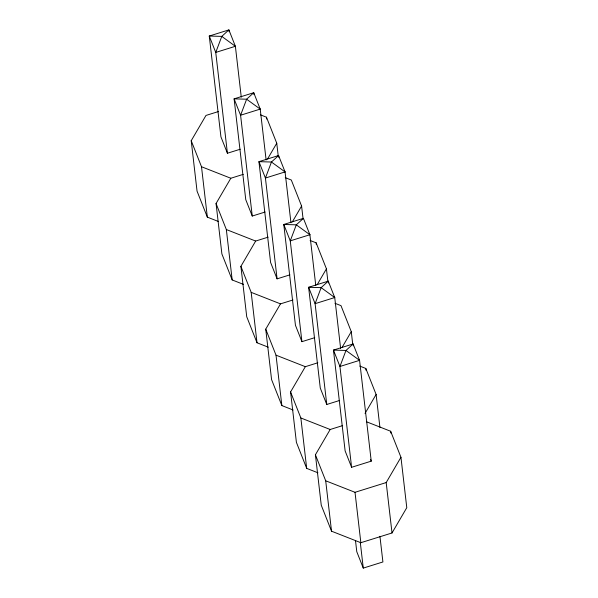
<?xml version="1.0" encoding="UTF-8"?>
<svg xmlns="http://www.w3.org/2000/svg" width="598" height="598" viewBox="0 0 598 598"><rect width="100%" height="100%" fill="white"/><g stroke="black" fill="none" stroke-linecap="round" stroke-linejoin="round"><path stroke-width="0.9" d="M218.547 221.537L207.342 217.141L197.048 191.121L191.218 140.717L205.981 115.436L218.449 111.542M243.386 284.349L232.181 279.946L221.888 253.933L216.057 203.529L230.821 178.249L243.289 174.347M267.53 159.023L276.754 143.221L266.469 117.208L260.429 114.838M268.225 347.161L257.013 342.759L246.727 316.746L240.897 266.342L255.66 241.054L268.128 237.159M292.37 221.836L301.594 206.033L291.308 180.02L285.268 177.651M293.065 409.974L281.852 405.571L271.567 379.558L265.736 329.154L280.499 303.866L292.968 299.972M317.209 284.648L326.433 268.846L316.148 242.833L310.108 240.463M317.904 472.786L306.692 468.384L296.406 442.37L290.576 391.967L305.339 366.679L317.807 362.784M342.041 347.46L351.273 331.658L340.987 305.645L334.947 303.276M366.522 421.784L390.658 431.263L400.952 457.283L406.782 507.687L392.019 532.968L360.848 542.707L331.531 531.196L321.246 505.175L315.415 454.779L330.178 429.491L342.647 425.597M365.034 413.435L376.112 394.471L365.819 368.458L359.787 366.081M392.019 532.968L386.188 482.564L400.952 457.283M315.781 285.59L309.899 234.73L303.418 218.337L296.302 224.833L290.262 240.859L301.923 341.667L314.735 337.668M241.271 97.16L235.38 46.293L228.899 29.9L209.263 36.037L220.931 136.845L227.412 153.238L240.217 149.231M266.11 159.972L260.22 109.105L253.739 92.712L234.102 98.849L245.763 199.657L252.251 216.042L265.056 212.043M303.418 218.337L283.781 224.467L295.442 325.275L301.923 341.667M290.949 222.777L285.059 171.918L278.578 155.525L258.941 161.662L270.602 262.47L277.091 278.855L289.895 274.856M340.621 348.402L334.738 297.535L328.257 281.15L308.62 287.279L320.281 388.087L326.762 404.48L339.574 400.481M351.602 467.292L371.238 461.155L359.577 360.347L353.097 343.962L333.46 350.092L345.121 450.899L351.602 467.292L339.941 366.484L333.46 350.092L345.98 350.458L359.577 360.347L339.941 366.484L345.98 350.458L353.097 343.962L353.306 345.808M315.415 454.779L325.701 480.792L355.018 492.304L386.188 482.564M355.511 540.712L356.782 551.707L363.27 568.1L382.907 561.963L379.932 536.301M191.218 140.717L201.504 166.737L230.821 178.249M216.057 203.529L226.343 229.542L255.66 241.054M240.897 266.342L251.182 292.355L280.499 303.866M265.736 329.154L276.022 355.167L305.339 366.679M290.576 391.967L300.861 417.98L330.178 429.491M370.558 459.428L371.238 461.155M390.658 431.263L390.875 433.101M376.112 394.471L379.932 427.465M365.819 368.458L366.036 370.289M351.273 331.658L352.76 344.493M355.018 492.304L360.848 542.707M360.295 542.438L363.27 568.1M328.466 282.996L328.257 281.15L321.141 287.645L315.101 303.672L326.762 404.48M326.433 268.846L327.921 281.68M316.148 242.833L316.357 244.664M301.594 206.033L303.081 218.868M325.701 480.792L331.531 531.196M278.795 157.371L278.578 155.525L271.462 162.021L265.422 178.047L277.091 278.855M276.754 143.221L278.242 156.056M266.469 117.208L266.678 119.039M300.861 417.98L306.692 468.384M253.956 94.559L253.739 92.712L246.623 99.208L240.583 115.235L252.251 216.042M276.022 355.167L281.852 405.571M229.116 31.746L228.899 29.9L221.783 36.396L215.743 52.43L227.412 153.238M251.182 292.355L257.013 342.759M226.343 229.542L232.181 279.946M201.504 166.737L207.342 217.141M235.38 46.293L215.743 52.43L209.263 36.037L221.783 36.396L235.38 46.293M260.22 109.105L240.583 115.235L234.102 98.849L246.623 99.208L260.22 109.105M285.059 171.918L265.422 178.047L258.941 161.662L271.462 162.021L285.059 171.918M309.899 234.73L290.262 240.859L283.781 224.467L296.302 224.833L309.899 234.73M334.738 297.535L315.101 303.672L308.62 287.279L321.141 287.645L334.738 297.535"/></g></svg>
